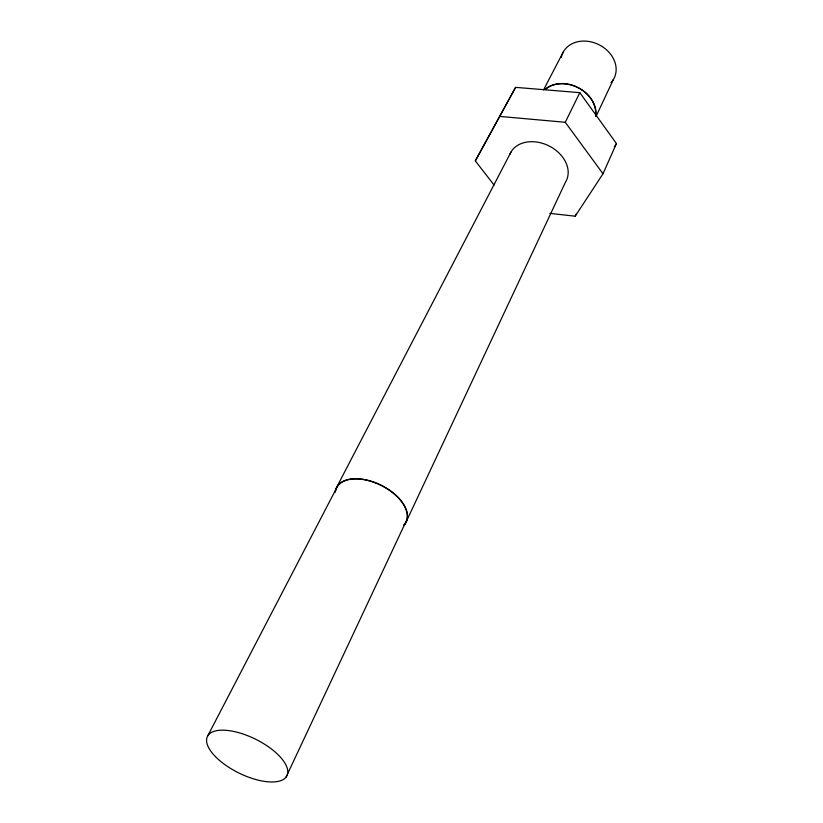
<?xml version="1.0" encoding="UTF-8"?>
<svg xmlns="http://www.w3.org/2000/svg" width="823" height="823" viewBox="0 0 823 823"><rect width="100%" height="100%" fill="white"/><g stroke="black" fill="none" stroke-linecap="round" stroke-linejoin="round"><path stroke-width="1.23" d="M549.754 213.363L575.184 216.192L603.012 173.766L616.437 143.552L579.814 92.66L515.589 87.361L475.313 160.886L494.098 185.072M575.184 216.192L576.234 213.877M286.075 777.087A44.339 18.847 26.3 0 0 237.857 732.439A44.339 18.847 26.3 0 0 217.601 758.713A44.339 18.847 26.3 0 0 286.075 777.087L405.019 523.582M596.14 116.238L613.289 79.687M405.276 523.726L565.391 182.315A31.161 23.517 26.3 0 0 549.085 145.959A31.161 23.517 26.3 0 0 509.879 154.333M603.012 173.766L565.278 122.288L579.814 92.66M336.885 486.835L510.96 152.121M207.797 735.762L337.142 486.979M543.602 89.83L563.385 51.777M475.313 160.886L515.589 87.361M614.359 146.741L616.437 143.552M499.818 116.413L565.278 122.288M335.558 491.28A38.619 21.851 26.3 0 1 381.337 485.508A38.619 21.851 26.3 0 1 403.537 525.372M335.136 492.349A38.918 22.015 26.3 0 1 380.514 484.912A38.918 22.015 26.3 0 1 403.784 525.516M561.265 57.456A28.61 23.229 26.3 0 1 599.072 44.761A28.61 23.229 26.3 0 1 611.077 82.609M545.176 89.542A29.587 23.311 26.3 0 1 577.89 87.65A29.587 23.311 26.3 0 1 595.646 115.004M545.011 89.388A29.813 23.486 26.3 0 1 578.662 87.855A29.813 23.486 26.3 0 1 595.698 116.31"/></g></svg>
